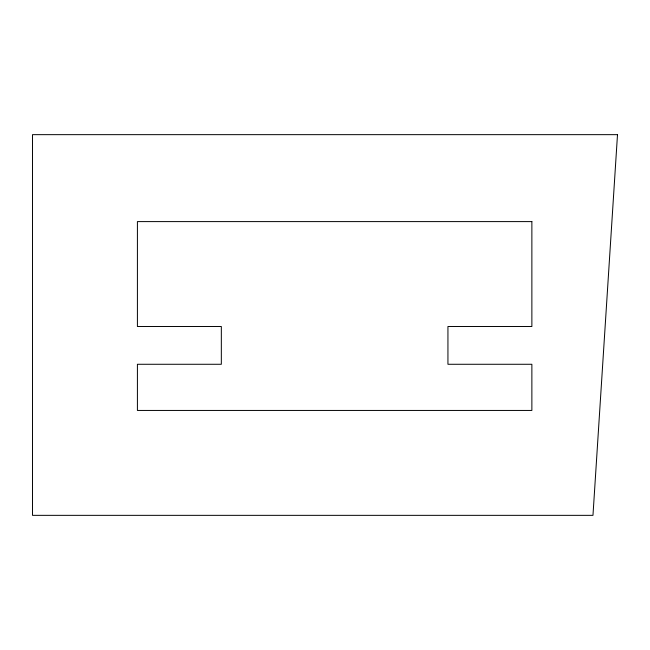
<?xml version="1.0" encoding="UTF-8"?>
<svg xmlns="http://www.w3.org/2000/svg" width="650" height="650" viewBox="0 0 650 650"><rect width="100%" height="100%" fill="white"/><g stroke="black" fill="none" stroke-linecap="round" stroke-linejoin="round"><path stroke-width="0.97" d="M617.5 134.656L592.971 515.344L32.5 515.344L32.5 134.656L617.5 134.656M531.871 221.601L137.41 221.601L137.41 326.511L221.333 326.511L221.333 364.276L137.41 364.276L137.41 410.442L531.871 410.442L531.871 364.276L447.939 364.276L447.939 326.511L531.871 326.511L531.871 221.601"/></g></svg>
